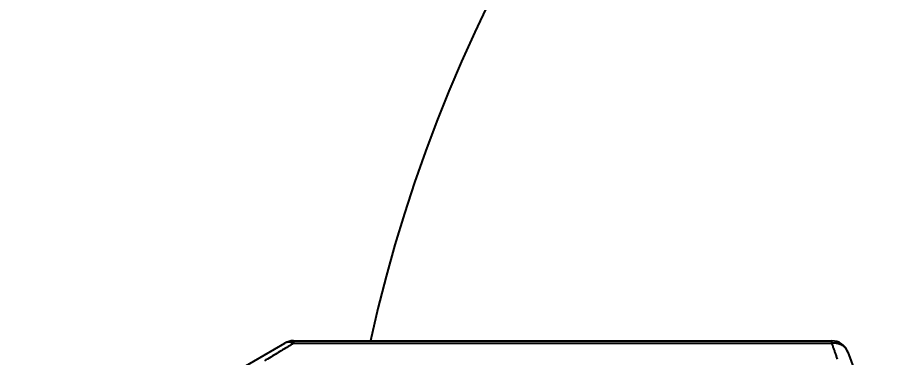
# Model space of a CAD drawing. Extents: x 0 to 4205, y 0 to 2970.
# Drawn here: x 2179.4 to 2329, y 2243 to 2301.9 of the extents above; entities that cross this region are included whole.
import ezdxf

# ---------------------------------------------------------------- set-up
doc = ezdxf.new("R2010")
doc.units = 0
doc.header["$LTSCALE"] = 231.275
doc.header["$PDMODE"] = 3
doc.header["$PDSIZE"] = 0.3125
doc.layers.get('0').update_dxf_attribs({"linetype": 'CONTINUOUS'})
doc.layers.get('Defpoints').update_dxf_attribs({"linetype": 'CONTINUOUS'})
doc.layers.add('5_ALL_CURVE', color=7, linetype='CONTINUOUS')
doc.layers.add('95_ALL_DIM', color=7, linetype='CONTINUOUS')
doc.styles.get("Standard").update_dxf_attribs({"font": 'txt', "width": 0.8})
doc.dimstyles.new('DIMSTYLE_2', dxfattribs={"dimtxt": 20, "dimasz": 7.5, "dimexe": 0.18, "dimexo": 0.0625, "dimgap": 0.09, "dimtad": 1, "dimdec": 3, "dimdsep": 46, "dimtxsty": 'Standard', "dimblk": 'OPEN', "dimblk1": 'OPEN', "dimblk2": 'OPEN', "dimcen": 0.09, "dimadec": 0, "dimazin": 0, "dimtp": 0.5, "dimtm": 0.5, "dimtfac": 1, "dimtdec": 3, "dimtofl": 0, "dimtmove": 0, "dimatfit": 3, "dimldrblk": 'OPEN', "dimfxl": 1, "dimtolj": 1, "dimarcsym": 0})

# ---------------------------------------------------------------- blocks, each defined once
blk = doc.blocks.new('_OPEN')
at = {"color": 0, "linetype": 'ByBlock'}
for p, q in [((0, 0), (-1, 0.233)), ((-1, -0.233), (0, 0)), ((-1, 0), (0, 0))]:
    blk.add_line(p, q, dxfattribs=at)
blk = doc.blocks.new('*D4')
at = {"layer": '95_ALL_DIM', "color": 0, "lineweight": -2, "transparency": 16777216}
for p, q in [((2922.77, 2266.34), (2957.35, 2272.44)), ((2054.52, 2190.38), (2019.4, 2190.38))]:
    blk.add_line(p, q, dxfattribs=at)
blk.add_arc((2491.97, 2190.38), 472.39, 10.9097, 179.0903, dxfattribs=at)
at = {"layer": 'Defpoints', "color": 0, "transparency": 16777216}
for p in [(2679.07, 2624.13), (2922.71, 2266.33), (2750.38, 2235.94), (2054.58, 2190.38), (2070.1, 2190.38)]:
    blk.add_point(p, dxfattribs=at)
at = {"layer": '95_ALL_DIM', "color": 0, "lineweight": -2, "transparency": 16777216, "xscale": 7.5, "yscale": 7.5, "zscale": 7.5}
for p, rotation in [((2957.18, 2272.41), 280.4548438122416), ((2019.58, 2190.38), 269.5451561877437)]:
    blk.add_blockref('_OPEN', p, dxfattribs=dict(at, rotation=rotation))
at = {"layer": '95_ALL_DIM', "color": 0, "transparency": 16777216, "insert": (2248.04, 2606.65), "char_height": 20, "attachment_point": 5, "rotation": 30.3694}
blk.add_mtext('\\A1;-170°', dxfattribs=at)
blk = doc.blocks.new('*D7')
at = {"layer": '95_ALL_DIM', "color": 0, "lineweight": -2, "transparency": 16777216}
for p, q in [((2491.91, 2190.38), (1931.7, 2190.38)), ((2492.03, 2190.38), (3052.23, 2190.38))]:
    blk.add_line(p, q, dxfattribs=at)
blk.add_arc((2491.97, 2190.38), 560.08, 0.7672, 179.2327, dxfattribs=at)
at = {"layer": 'Defpoints', "color": 0, "transparency": 16777216}
for p in [(2772.01, 2675.43), (1966.88, 2190.38), (1987.08, 2190.38), (2995.19, 2190.38), (3017.05, 2190.38)]:
    blk.add_point(p, dxfattribs=at)
at = {"layer": '95_ALL_DIM', "color": 0, "lineweight": -2, "transparency": 16777216, "xscale": 7.5, "yscale": 7.5, "zscale": 7.5}
for p, rotation in [((1931.88, 2190.38), 269.6162963987609), ((3052.05, 2190.38), 270.3836222651719)]:
    blk.add_blockref('_OPEN', p, dxfattribs=dict(at, rotation=rotation))
at = {"layer": '95_ALL_DIM', "color": 0, "transparency": 16777216, "insert": (2181.38, 2668.53), "char_height": 20, "attachment_point": 5, "rotation": 33.0064}
blk.add_mtext('\\A1;-180° *3', dxfattribs=at)

msp = doc.modelspace()

# ---------------------------------------------------------------- linework, layer by layer
for p, q in [((2213.3331, 2238.2815), (2225.7972, 2245.4776)), ((2227.2972, 2245.8795), (2227.2972, 2245.4615)), ((2227.2972, 2245.8795), (2320.6303, 2245.8795)), ((2227.2973, 2245.4615), (2320.6303, 2245.4615)), ((2320.6303, 2245.4615), (2320.6303, 2245.8795)), ((2323.449, 2243.9068), (2327.4681, 2232.8795))]:
    msp.add_line(p, q)
for centre, start, end in [((2227.2972, 2242.8795), 90, 120), ((2320.6303, 2242.8795), 20.025267, 90)]:
    msp.add_arc(centre, 3, start, end)
for points, start_tangent, end_tangent in [([(2227.2973, 2245.4615), (2226.3664, 2244.8977), (2225.3968, 2244.3104), (2224.3868, 2243.6985), (2223.3342, 2243.0609), (2222.2373, 2242.3965)], (-0.85531763, -0.51810399), (-0.8553178, -0.51810371)), ([(2227.2972, 2245.4615), (2227.1481, 2245.5228), (2226.9996, 2245.5725), (2226.8524, 2245.6103), (2226.7072, 2245.6361), (2226.5645, 2245.6498), (2226.4251, 2245.6513), (2226.2895, 2245.6406), (2226.1584, 2245.6177), (2226.0323, 2245.5829), (2225.9117, 2245.5361), (2225.7972, 2245.4776)], (-0.91224066, 0.40965472), (-0.8660254, -0.5)), ([(2323.449, 2243.9068), (2323.388, 2244.0563), (2323.3159, 2244.201), (2323.233, 2244.3404), (2323.1396, 2244.4739), (2323.036, 2244.6009), (2322.9227, 2244.721), (2322.8001, 2244.8336), (2322.6688, 2244.9383), (2322.5292, 2245.0348), (2322.3819, 2245.1225), (2322.2276, 2245.2011), (2322.0668, 2245.2704), (2321.9002, 2245.33), (2321.7285, 2245.3797), (2321.5523, 2245.4192), (2321.3724, 2245.4486), (2321.1896, 2245.4675), (2321.0044, 2245.476), (2320.8177, 2245.474), (2320.6303, 2245.4615)], (-0.34243451, 0.9395417), (-0.99564851, -0.09318819)), ([(2320.6303, 2245.4615), (2320.8113, 2244.9406), (2320.9972, 2244.4055), (2321.1879, 2243.8564), (2321.3835, 2243.2933), (2321.584, 2242.7163)], (0.32814904, -0.94462596), (0.32814915, -0.94462592))]:
    msp.add_spline(points, degree=3, dxfattribs=dict(start_tangent=start_tangent, end_tangent=end_tangent))
at = {"layer": '5_ALL_CURVE'}
for radius, end in [(600, 350), (257.4, 167.54714)]:
    msp.add_arc((2491.9681, 2190.3795), radius, 10, end, dxfattribs=at)

# ---------------------------------------------------------------- dimensions: what is measured, and where the dimension line sits
at = {"layer": '95_ALL_DIM'}
for base, line1, line2, text, picture, middle in [((2772.01023, 2675.42657), ((2995.18617, 2190.37882), (3017.05239, 2190.37879)), ((1966.88375, 2190.37953), (1987.07853, 2190.37953)), '-<> *3', '*D7', (2186.87154, 2660.07151)), ((2679.0702, 2624.1311), ((2750.3816, 2235.9448), (2922.7083, 2266.3307)), ((2054.583, 2190.3795), (2070.1013, 2190.3795)), '-<>', '*D4', (2253.1427, 2597.9456))]:
    dim = msp.add_angular_dim_2l(base=base, line1=line1, line2=line2, text=text, dimstyle='DIMSTYLE_2', dxfattribs=at)
    dim.commit()
    dim.dimension.update_dxf_attribs({"geometry": picture, "text_midpoint": middle, "dimtype": 162})

doc.saveas('drawing.dxf')
